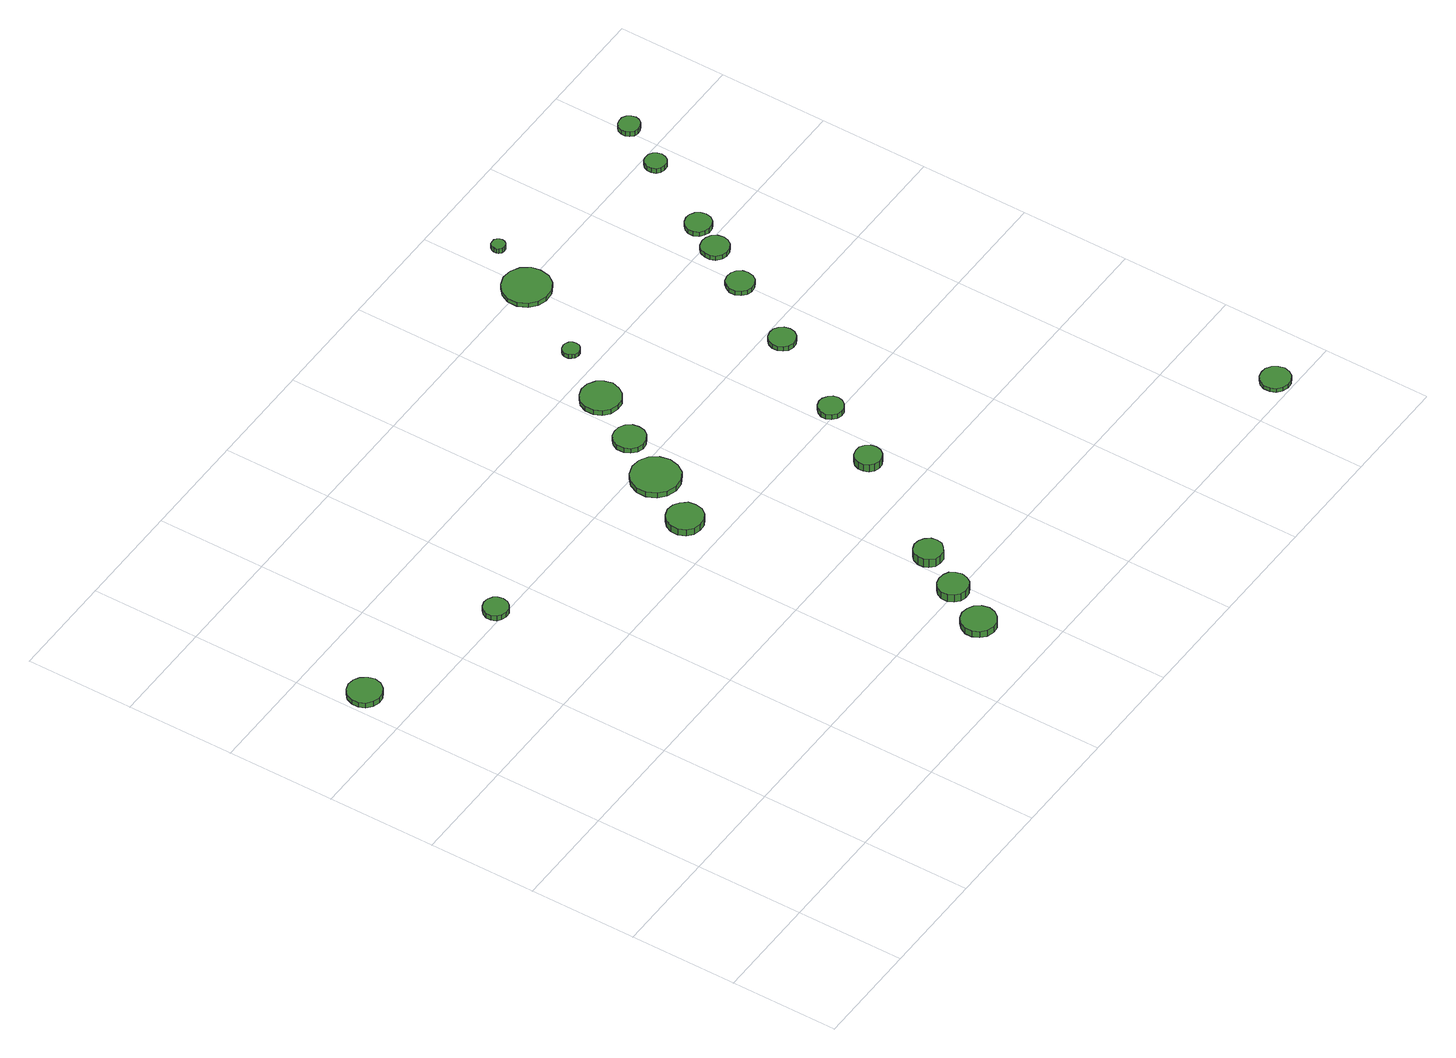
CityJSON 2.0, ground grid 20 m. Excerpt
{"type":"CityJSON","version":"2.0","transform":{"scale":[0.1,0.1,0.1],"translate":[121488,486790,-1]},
"CityObjects":{
"tree1":{"type":"SolitaryVegetationObject","attributes":{"function":"something"},"geometry":[{"type":"MultiSurface","lod":"1","boundaries":[[[0,1,2,3,4,5,6,7,8,9,10,11,12,13,14]],[[15,16,17,18,19,20,21,22,23,24,25,26,27,28,29]],[[0,29,28,1]],[[1,28,27,2]],[[2,27,26,3]],[[3,26,25,4]],[[4,25,24,5]],[[5,24,23,6]],[[6,23,22,7]],[[7,22,21,8]],[[8,21,20,9]],[[9,20,19,10]],[[10,19,18,11]],[[11,18,17,12]],[[12,17,16,13]],[[13,16,15,14]],[[14,15,29,0]]]}]},
"tree2":{"type":"SolitaryVegetationObject","attributes":{"function":"something"},"geometry":[{"type":"MultiSurface","lod":"1","boundaries":[[[30,31,32,33,34,35,36,37,38,39,40,41,42,43,44]],[[45,46,47,48,49,50,51,52,53,54,55,56,57,58,59]],[[30,59,58,31]],[[31,58,57,32]],[[32,57,56,33]],[[33,56,55,34]],[[34,55,54,35]],[[35,54,53,36]],[[36,53,52,37]],[[37,52,51,38]],[[38,51,50,39]],[[39,50,49,40]],[[40,49,48,41]],[[41,48,47,42]],[[42,47,46,43]],[[43,46,45,44]],[[44,45,59,30]]]}]},
"tree3":{"type":"SolitaryVegetationObject","attributes":{"function":"something"},"geometry":[{"type":"MultiSurface","lod":"1","boundaries":[[[60,61,62,63,64,65,66,67,68,69,70,71,72,73,74]],[[75,76,77,78,79,80,81,82,83,84,85,86,87,88,89]],[[60,89,88,61]],[[61,88,87,62]],[[62,87,86,63]],[[63,86,85,64]],[[64,85,84,65]],[[65,84,83,66]],[[66,83,82,67]],[[67,82,81,68]],[[68,81,80,69]],[[69,80,79,70]],[[70,79,78,71]],[[71,78,77,72]],[[72,77,76,73]],[[73,76,75,74]],[[74,75,89,60]]]}]},
"tree4":{"type":"SolitaryVegetationObject","attributes":{"function":"something"},"geometry":[{"type":"MultiSurface","lod":"1","boundaries":[[[90,91,92,93,94,95,96,97,98,99,100,101,102,103,104]],[[105,106,107,108,109,110,111,112,113,114,115,116,117,118,119]],[[90,119,118,91]],[[91,118,117,92]],[[92,117,116,93]],[[93,116,115,94]],[[94,115,114,95]],[[95,114,113,96]],[[96,113,112,97]],[[97,112,111,98]],[[98,111,110,99]],[[99,110,109,100]],[[100,109,108,101]],[[101,108,107,102]],[[102,107,106,103]],[[103,106,105,104]],[[104,105,119,90]]]}]},
"tree5":{"type":"SolitaryVegetationObject","attributes":{"function":"something"},"geometry":[{"type":"MultiSurface","lod":"1","boundaries":[[[120,121,122,123,124,125,126,127,128,129,130,131,132,133,134]],[[135,136,137,138,139,140,141,142,143,144,145,146,147,148,149]],[[120,149,148,121]],[[121,148,147,122]],[[122,147,146,123]],[[123,146,145,124]],[[124,145,144,125]],[[125,144,143,126]],[[126,143,142,127]],[[127,142,141,128]],[[128,141,140,129]],[[129,140,139,130]],[[130,139,138,131]],[[131,138,137,132]],[[132,137,136,133]],[[133,136,135,134]],[[134,135,149,120]]]}]},
"tree6":{"type":"SolitaryVegetationObject","attributes":{"function":"something"},"geometry":[{"type":"MultiSurface","lod":"1","boundaries":[[[150,151,152,153,154,155,156,157,158,159,160,161,162,163,164]],[[165,166,167,168,169,170,171,172,173,174,175,176,177,178,179]],[[150,179,178,151]],[[151,178,177,152]],[[152,177,176,153]],[[153,176,175,154]],[[154,175,174,155]],[[155,174,173,156]],[[156,173,172,157]],[[157,172,171,158]],[[158,171,170,159]],[[159,170,169,160]],[[160,169,168,161]],[[161,168,167,162]],[[162,167,166,163]],[[163,166,165,164]],[[164,165,179,150]]]}]},
"tree7":{"type":"SolitaryVegetationObject","attributes":{"function":"something"},"geometry":[{"type":"MultiSurface","lod":"1","boundaries":[[[180,181,182,183,184,185,186,187,188,189,190,191,192,193,194]],[[195,196,197,198,199,200,201,202,203,204,205,206,207,208,209]],[[180,209,208,181]],[[181,208,207,182]],[[182,207,206,183]],[[183,206,205,184]],[[184,205,204,185]],[[185,204,203,186]],[[186,203,202,187]],[[187,202,201,188]],[[188,201,200,189]],[[189,200,199,190]],[[190,199,198,191]],[[191,198,197,192]],[[192,197,196,193]],[[193,196,195,194]],[[194,195,209,180]]]}]},
"tree8":{"type":"SolitaryVegetationObject","attributes":{"function":"something"},"geometry":[{"type":"MultiSurface","lod":"1","boundaries":[[[210,211,212,213,214,215,216,217,218,219,220,221,222,223,224]],[[225,226,227,228,229,230,231,232,233,234,235,236,237,238,239]],[[210,239,238,211]],[[211,238,237,212]],[[212,237,236,213]],[[213,236,235,214]],[[214,235,234,215]],[[215,234,233,216]],[[216,233,232,217]],[[217,232,231,218]],[[218,231,230,219]],[[219,230,229,220]],[[220,229,228,221]],[[221,228,227,222]],[[222,227,226,223]],[[223,226,225,224]],[[224,225,239,210]]]}]},
"tree9":{"type":"SolitaryVegetationObject","attributes":{"function":"something"},"geometry":[{"type":"MultiSurface","lod":"1","boundaries":[[[240,241,242,243,244,245,246,247,248,249,250,251,252,253,254]],[[255,256,257,258,259,260,261,262,263,264,265,266,267,268,269]],[[240,269,268,241]],[[241,268,267,242]],[[242,267,266,243]],[[243,266,265,244]],[[244,265,264,245]],[[245,264,263,246]],[[246,263,262,247]],[[247,262,261,248]],[[248,261,260,249]],[[249,260,259,250]],[[250,259,258,251]],[[251,258,257,252]],[[252,257,256,253]],[[253,256,255,254]],[[254,255,269,240]]]}]},
"tree10":{"type":"SolitaryVegetationObject","attributes":{"function":"something"},"geometry":[{"type":"MultiSurface","lod":"1","boundaries":[[[270,271,272,273,274,275,276,277,278,279,280,281,282,283,284]],[[285,286,287,288,289,290,291,292,293,294,295,296,297,298,299]],[[270,299,298,271]],[[271,298,297,272]],[[272,297,296,273]],[[273,296,295,274]],[[274,295,294,275]],[[275,294,293,276]],[[276,293,292,277]],[[277,292,291,278]],[[278,291,290,279]],[[279,290,289,280]],[[280,289,288,281]],[[281,288,287,282]],[[282,287,286,283]],[[283,286,285,284]],[[284,285,299,270]]]}]},
"tree11":{"type":"SolitaryVegetationObject","attributes":{"function":"something"},"geometry":[{"type":"MultiSurface","lod":"1","boundaries":[[[300,301,302,303,304,305,306,307,308,309,310,311,312,313,314]],[[315,316,317,318,319,320,321,322,323,324,325,326,327,328,329]],[[300,329,328,301]],[[301,328,327,302]],[[302,327,326,303]],[[303,326,325,304]],[[304,325,324,305]],[[305,324,323,306]],[[306,323,322,307]],[[307,322,321,308]],[[308,321,320,309]],[[309,320,319,310]],[[310,319,318,311]],[[311,318,317,312]],[[312,317,316,313]],[[313,316,315,314]],[[314,315,329,300]]]}]},
"tree12":{"type":"SolitaryVegetationObject","attributes":{"function":"something"},"geometry":[{"type":"MultiSurface","lod":"1","boundaries":[[[330,331,332,333,334,335,336,337,338,339,340,341,342,343,344]],[[345,346,347,348,349,350,351,352,353,354,355,356,357,358,359]],[[330,359,358,331]],[[331,358,357,332]],[[332,357,356,333]],[[333,356,355,334]],[[334,355,354,335]],[[335,354,353,336]],[[336,353,352,337]],[[337,352,351,338]],[[338,351,350,339]],[[339,350,349,340]],[[340,349,348,341]],[[341,348,347,342]],[[342,347,346,343]],[[343,346,345,344]],[[344,345,359,330]]]}]},
"tree13":{"type":"SolitaryVegetationObject","attributes":{"function":"something"},"geometry":[{"type":"MultiSurface","lod":"1","boundaries":[[[360,361,362,363,364,365,366,367,368,369,370,371,372,373,374]],[[375,376,377,378,379,380,381,382,383,384,385,386,387,388,389]],[[360,389,388,361]],[[361,388,387,362]],[[362,387,386,363]],[[363,386,385,364]],[[364,385,384,365]],[[365,384,383,366]],[[366,383,382,367]],[[367,382,381,368]],[[368,381,380,369]],[[369,380,379,370]],[[370,379,378,371]],[[371,378,377,372]],[[372,377,376,373]],[[373,376,375,374]],[[374,375,389,360]]]}]},
"tree14":{"type":"SolitaryVegetationObject","attributes":{"function":"something"},"geometry":[{"type":"MultiSurface","lod":"1","boundaries":[[[390,391,392,393,394,395,396,397,398,399,400,401,402,403,404]],[[405,406,407,408,409,410,411,412,413,414,415,416,417,418,419]],[[390,419,418,391]],[[391,418,417,392]],[[392,417,416,393]],[[393,416,415,394]],[[394,415,414,395]],[[395,414,413,396]],[[396,413,412,397]],[[397,412,411,398]],[[398,411,410,399]],[[399,410,409,400]],[[400,409,408,401]],[[401,408,407,402]],[[402,407,406,403]],[[403,406,405,404]],[[404,405,419,390]]]}]},
"tree15":{"type":"SolitaryVegetationObject","attributes":{"function":"something"},"geometry":[{"type":"MultiSurface","lod":"1","boundaries":[[[420,421,422,423,424,425,426,427,428,429,430,431,432,433,434]],[[435,436,437,438,439,440,441,442,443,444,445,446,447,448,449]],[[420,449,448,421]],[[421,448,447,422]],[[422,447,446,423]],[[423,446,445,424]],[[424,445,444,425]],[[425,444,443,426]],[[426,443,442,427]],[[427,442,441,428]],[[428,441,440,429]],[[429,440,439,430]],[[430,439,438,431]],[[431,438,437,432]],[[432,437,436,433]],[[433,436,435,434]],[[434,435,449,420]]]}]},
"tree16":{"type":"SolitaryVegetationObject","attributes":{"function":"something"},"geometry":[{"type":"MultiSurface","lod":"1","boundaries":[[[450,451,452,453,454,455,456,457,458,459,460,461,462,463,464]],[[465,466,467,468,469,470,471,472,473,474,475,476,477,478,479]],[[450,479,478,451]],[[451,478,477,452]],[[452,477,476,453]],[[453,476,475,454]],[[454,475,474,455]],[[455,474,473,456]],[[456,473,472,457]],[[457,472,471,458]],[[458,471,470,459]],[[459,470,469,460]],[[460,469,468,461]],[[461,468,467,462]],[[462,467,466,463]],[[463,466,465,464]],[[464,465,479,450]]]}]},
"tree17":{"type":"SolitaryVegetationObject","attributes":{"function":"something"},"geometry":[{"type":"MultiSurface","lod":"1","boundaries":[[[480,481,482,483,484,485,486,487,488,489,490,491,492,493,494]],[[495,496,497,498,499,500,501,502,503,504,505,506,507,508,509]],[[480,509,508,481]],[[481,508,507,482]],[[482,507,506,483]],[[483,506,505,484]],[[484,505,504,485]],[[485,504,503,486]],[[486,503,502,487]],[[487,502,501,488]],[[488,501,500,489]],[[489,500,499,490]],[[490,499,498,491]],[[491,498,497,492]],[[492,497,496,493]],[[493,496,495,494]],[[494,495,509,480]]]}]},
"tree18":{"type":"SolitaryVegetationObject","attributes":{"function":"something"},"geometry":[{"type":"MultiSurface","lod":"1","boundaries":[[[510,511,512,513,514,515,516,517,518,519,520,521,522,523,524]],[[525,526,527,528,529,530,531,532,533,534,535,536,537,538,539]],[[510,539,538,511]],[[511,538,537,512]],[[512,537,536,513]],[[513,536,535,514]],[[514,535,534,515]],[[515,534,533,516]],[[516,533,532,517]],[[517,532,531,518]],[[518,531,530,519]],[[519,530,529,520]],[[520,529,528,521]],[[521,528,527,522]],[[522,527,526,523]],[[523,526,525,524]],[[524,525,539,510]]]}]},
"tree19":{"type":"SolitaryVegetationObject","attributes":{"function":"something"},"geometry":[{"type":"MultiSurface","lod":"1","boundaries":[[[540,541,542,543,544,545,546,547,548,549,550,551,552,553,554]],[[555,556,557,558,559,560,561,562,563,564,565,566,567,568,569]],[[540,569,568,541]],[[541,568,567,542]],[[542,567,566,543]],[[543,566,565,544]],[[544,565,564,545]],[[545,564,563,546]],[[546,563,562,547]],[[547,562,561,548]],[[548,561,560,549]],[[549,560,559,550]],[[550,559,558,551]],[[551,558,557,552]],[[552,557,556,553]],[[553,556,555,554]],[[554,555,569,540]]]}]},
"tree20":{"type":"SolitaryVegetationObject","attributes":{"function":"something"},"geometry":[{"type":"MultiSurface","lod":"1","boundaries":[[[570,571,572,573,574,575,576,577,578,579,580,581,582,583,584]],[[585,586,587,588,589,590,591,592,593,594,595,596,597,598,599]],[[570,599,598,571]],[[571,598,597,572]],[[572,597,596,573]],[[573,596,595,574]],[[574,595,594,575]],[[575,594,593,576]],[[576,593,592,577]],[[577,592,591,578]],[[578,591,590,579]],[[579,590,589,580]],[[580,589,588,581]],[[581,588,587,582]],[[582,587,586,583]],[[583,586,585,584]],[[584,585,599,570]]]}]},
"tree21":{"type":"SolitaryVegetationObject","attributes":{"function":"something"},"geometry":[{"type":"MultiSurface","lod":"1","boundaries":[[[600,601,602,603,604,605,606,607,608,609,610,611,612,613,614]],[[615,616,617,618,619,620,621,622,623,624,625,626,627,628,629]],[[600,629,628,601]],[[601,628,627,602]],[[602,627,626,603]],[[603,626,625,604]],[[604,625,624,605]],[[605,624,623,606]],[[606,623,622,607]],[[607,622,621,608]],[[608,621,620,609]],[[609,620,619,610]],[[610,619,618,611]],[[611,618,617,612]],[[612,617,616,613]],[[613,616,615,614]],[[614,615,629,600]]]}]}
},
"vertices":[
[70,889,18],[67,901,18],[59,912,18],[48,918,18],[35,920,18],[23,916,18],[13,907,18],[8,895,18],[8,882,18],[13,870,18],[23,862,18],[35,858,18],[48,859,18],[59,866,18],[67,876,18],[67,876,7],[59,866,7],[48,859,7],[35,858,7],[23,862,7],[13,870,7],[8,882,7],[8,895,7],[13,907,7],[23,916,7],[35,920,7],[48,918,7],[59,912,7],[67,901,7],[70,889,7],
[347,816,18],[345,825,18],[340,832,18],[332,837,18],[322,838,18],[313,835,18],[306,829,18],[302,820,18],[302,811,18],[306,802,18],[313,796,18],[322,793,18],[332,794,18],[340,799,18],[345,806,18],[345,806,7],[340,799,7],[332,794,7],[322,793,7],[313,796,7],[306,802,7],[302,811,7],[302,820,7],[306,829,7],[313,835,7],[322,838,7],[332,837,7],[340,832,7],[345,825,7],[347,816,7],
[770,126,20],[767,139,20],[759,150,20],[748,156,20],[735,158,20],[722,154,20],[713,145,20],[707,133,20],[707,120,20],[713,108,20],[722,99,20],[735,95,20],[748,96,20],[759,103,20],[767,114,20],[767,114,7],[759,103,7],[748,96,7],[735,95,7],[722,99,7],[713,108,7],[707,120,7],[707,133,7],[713,145,7],[722,154,7],[735,158,7],[748,156,7],[759,150,7],[767,139,7],[770,126,7],
[810,206,23],[807,217,23],[801,227,23],[791,232,23],[779,233,23],[768,230,23],[760,222,23],[755,212,23],[755,200,23],[760,190,23],[768,182,23],[779,179,23],[791,180,23],[801,186,23],[807,195,23],[807,195,7],[801,186,7],[791,180,7],[779,179,7],[768,182,7],[760,190,7],[755,200,7],[755,212,7],[760,222,7],[768,230,7],[779,233,7],[791,232,7],[801,227,7],[807,217,7],[810,206,7],
[707,669,21],[705,682,21],[696,693,21],[685,700,21],[671,702,21],[658,697,21],[648,688,21],[642,676,21],[642,662,21],[648,649,21],[658,640,21],[671,636,21],[685,637,21],[696,644,21],[705,655,21],[705,655,7],[696,644,7],[685,637,7],[671,636,7],[658,640,7],[648,649,7],[642,662,7],[642,676,7],[648,688,7],[658,697,7],[671,702,7],[685,700,7],[696,693,7],[705,682,7],[707,669,7],
[853,285,25],[851,295,25],[844,304,25],[835,309,25],[824,311,25],[814,307,25],[806,300,25],[802,290,25],[802,279,25],[806,270,25],[814,262,25],[824,259,25],[835,260,25],[844,266,25],[851,274,25],[851,274,7],[844,266,7],[835,260,7],[824,259,7],[814,262,7],[806,270,7],[802,279,7],[802,290,7],[806,300,7],[814,307,7],[824,311,7],[835,309,7],[844,304,7],[851,295,7],[853,285,7],
[776,765,18],[772,783,18],[762,798,18],[746,807,18],[728,809,18],[710,803,18],[697,791,18],[689,774,18],[689,756,18],[697,739,18],[710,727,18],[728,721,18],[746,723,18],[762,732,18],[772,747,18],[772,747,7],[762,732,7],[746,723,7],[728,721,7],[710,727,7],[697,739,7],[689,756,7],[689,774,7],[697,791,7],[710,803,7],[728,809,7],[746,807,7],[762,798,7],[772,783,7],[776,765,7],
[814,851,17],[812,863,17],[805,873,17],[794,879,17],[782,880,17],[771,877,17],[762,869,17],[757,858,17],[757,845,17],[762,834,17],[771,826,17],[782,822,17],[794,824,17],[805,830,17],[812,840,17],[812,840,7],[805,830,7],[794,824,7],[782,822,7],[771,826,7],[762,834,7],[757,845,7],[757,858,7],[762,869,7],[771,877,7],[782,880,7],[794,879,7],[805,873,7],[812,863,7],[814,851,7],
[985,492,23],[983,502,23],[977,510,23],[969,515,23],[959,516,23],[949,513,23],[942,506,23],[938,497,23],[938,487,23],[942,478,23],[949,471,23],[959,468,23],[969,469,23],[977,474,23],[983,482,23],[983,482,7],[977,474,7],[969,469,7],[959,468,7],[949,471,7],[942,478,7],[938,487,7],[938,497,7],[942,506,7],[949,513,7],[959,516,7],[969,515,7],[977,510,7],[983,502,7],[985,492,7],
[877,945,17],[873,959,17],[865,971,17],[852,979,17],[837,981,17],[822,976,17],[811,966,17],[805,952,17],[805,937,17],[811,923,17],[822,913,17],[837,909,17],[852,910,17],[865,918,17],[873,930,17],[873,930,7],[865,918,7],[852,910,7],[837,909,7],[822,913,7],[811,923,7],[805,937,7],[805,952,7],[811,966,7],[822,976,7],[837,981,7],[852,979,7],[865,971,7],[873,959,7],[877,945,7],
[1053,612,18],[1051,621,18],[1045,628,18],[1037,633,18],[1028,634,18],[1019,631,18],[1012,625,18],[1008,616,18],[1008,607,18],[1012,598,18],[1019,592,18],[1028,589,18],[1037,590,18],[1045,595,18],[1051,603,18],[1051,603,7],[1045,595,7],[1037,590,7],[1028,589,7],[1019,592,7],[1012,598,7],[1008,607,7],[1008,616,7],[1012,625,7],[1019,631,7],[1028,634,7],[1037,633,7],[1045,628,7],[1051,621,7],[1053,612,7],
[924,1049,16],[923,1055,16],[919,1060,16],[914,1063,16],[908,1064,16],[901,1062,16],[897,1058,16],[894,1052,16],[894,1045,16],[897,1040,16],[901,1035,16],[908,1033,16],[914,1034,16],[919,1037,16],[923,1042,16],[923,1042,7],[919,1037,7],[914,1034,7],[908,1033,7],[901,1035,7],[897,1040,7],[894,1045,7],[894,1052,7],[897,1058,7],[901,1062,7],[908,1064,7],[914,1063,7],[919,1060,7],[923,1055,7],[924,1049,7],
[1037,1193,16],[1034,1210,16],[1023,1225,16],[1007,1234,16],[989,1236,16],[972,1230,16],[959,1218,16],[951,1202,16],[951,1184,16],[959,1167,16],[972,1155,16],[989,1150,16],[1007,1151,16],[1023,1160,16],[1034,1175,16],[1034,1175,7],[1023,1160,7],[1007,1151,7],[989,1150,7],[972,1155,7],[959,1167,7],[951,1184,7],[951,1202,7],[959,1218,7],[972,1230,7],[989,1236,7],[1007,1234,7],[1023,1225,7],[1034,1210,7],[1037,1193,7],
[1147,769,17],[1145,779,17],[1139,787,17],[1131,792,17],[1121,793,17],[1111,790,17],[1104,783,17],[1100,774,17],[1100,764,17],[1104,755,17],[1111,748,17],[1121,745,17],[1131,746,17],[1139,751,17],[1145,759,17],[1145,759,7],[1139,751,7],[1131,746,7],[1121,745,7],[1111,748,7],[1104,755,7],[1100,764,7],[1100,774,7],[1104,783,7],[1111,790,7],[1121,793,7],[1131,792,7],[1139,787,7],[1145,779,7],[1147,769,7],
[1063,1286,16],[1062,1291,16],[1059,1295,16],[1055,1298,16],[1050,1298,16],[1045,1297,16],[1041,1293,16],[1039,1288,16],[1039,1283,16],[1041,1279,16],[1045,1275,16],[1050,1274,16],[1055,1274,16],[1059,1277,16],[1062,1281,16],[1062,1281,6],[1059,1277,6],[1055,1274,6],[1050,1274,6],[1045,1275,6],[1041,1279,6],[1039,1283,6],[1039,1288,6],[1041,1293,6],[1045,1297,6],[1050,1298,6],[1055,1298,6],[1059,1295,6],[1062,1291,6],[1063,1286,6],
[1222,901,16],[1220,911,16],[1214,920,16],[1205,925,16],[1194,926,16],[1184,923,16],[1177,916,16],[1172,906,16],[1172,896,16],[1177,886,16],[1184,879,16],[1194,876,16],[1205,877,16],[1214,882,16],[1220,891,16],[1220,891,7],[1214,882,7],[1205,877,7],[1194,876,7],[1184,879,7],[1177,886,7],[1172,896,7],[1172,906,7],[1177,916,7],[1184,923,7],[1194,926,7],[1205,925,7],[1214,920,7],[1220,911,7],[1222,901,7],
[1521,31,15],[1518,42,15],[1512,51,15],[1502,57,15],[1491,58,15],[1480,55,15],[1471,47,15],[1467,37,15],[1467,25,15],[1471,15,15],[1480,8,15],[1491,4,15],[1502,5,15],[1512,11,15],[1518,20,15],[1518,20,7],[1512,11,7],[1502,5,7],[1491,4,7],[1480,8,7],[1471,15,7],[1467,25,7],[1467,37,7],[1471,47,7],[1480,55,7],[1491,58,7],[1502,57,7],[1512,51,7],[1518,42,7],[1521,31,7],
[1270,982,16],[1268,992,16],[1262,1001,16],[1252,1006,16],[1242,1007,16],[1232,1004,16],[1224,997,16],[1220,987,16],[1220,977,16],[1224,967,16],[1232,960,16],[1242,957,16],[1252,958,16],[1262,963,16],[1268,972,16],[1268,972,7],[1262,963,7],[1252,958,7],[1242,957,7],[1232,960,7],[1224,967,7],[1220,977,7],[1220,987,7],[1224,997,7],[1232,1004,7],[1242,1007,7],[1252,1006,7],[1262,1001,7],[1268,992,7],[1270,982,7],
[1299,1035,17],[1297,1045,17],[1291,1053,17],[1283,1058,17],[1273,1059,17],[1264,1056,17],[1256,1049,17],[1252,1040,17],[1252,1030,17],[1256,1021,17],[1264,1015,17],[1273,1012,17],[1283,1013,17],[1291,1017,17],[1297,1025,17],[1297,1025,7],[1291,1017,7],[1283,1013,7],[1273,1012,7],[1264,1015,7],[1256,1021,7],[1252,1030,7],[1252,1040,7],[1256,1049,7],[1264,1056,7],[1273,1059,7],[1283,1058,7],[1291,1053,7],[1297,1045,7],[1299,1035,7],
[1379,1176,16],[1377,1184,16],[1373,1190,16],[1366,1194,16],[1357,1195,16],[1350,1193,16],[1344,1187,16],[1341,1180,16],[1341,1172,16],[1344,1164,16],[1350,1159,16],[1357,1157,16],[1366,1157,16],[1373,1161,16],[1377,1168,16],[1377,1168,6],[1373,1161,6],[1366,1157,6],[1357,1157,6],[1350,1159,6],[1344,1164,6],[1341,1172,6],[1341,1180,6],[1344,1187,6],[1350,1193,6],[1357,1195,6],[1366,1194,6],[1373,1190,6],[1377,1184,6],[1379,1176,6],
[1429,1260,16],[1427,1268,16],[1422,1275,16],[1415,1279,16],[1407,1279,16],[1399,1277,16],[1393,1272,16],[1390,1264,16],[1390,1256,16],[1393,1249,16],[1399,1243,16],[1407,1241,16],[1415,1242,16],[1422,1246,16],[1427,1252,16],[1427,1252,6],[1422,1246,6],[1415,1242,6],[1407,1241,6],[1399,1243,6],[1393,1249,6],[1390,1256,6],[1390,1264,6],[1393,1272,6],[1399,1277,6],[1407,1279,6],[1415,1279,6],[1422,1275,6],[1427,1268,6],[1429,1260,6]
]}
